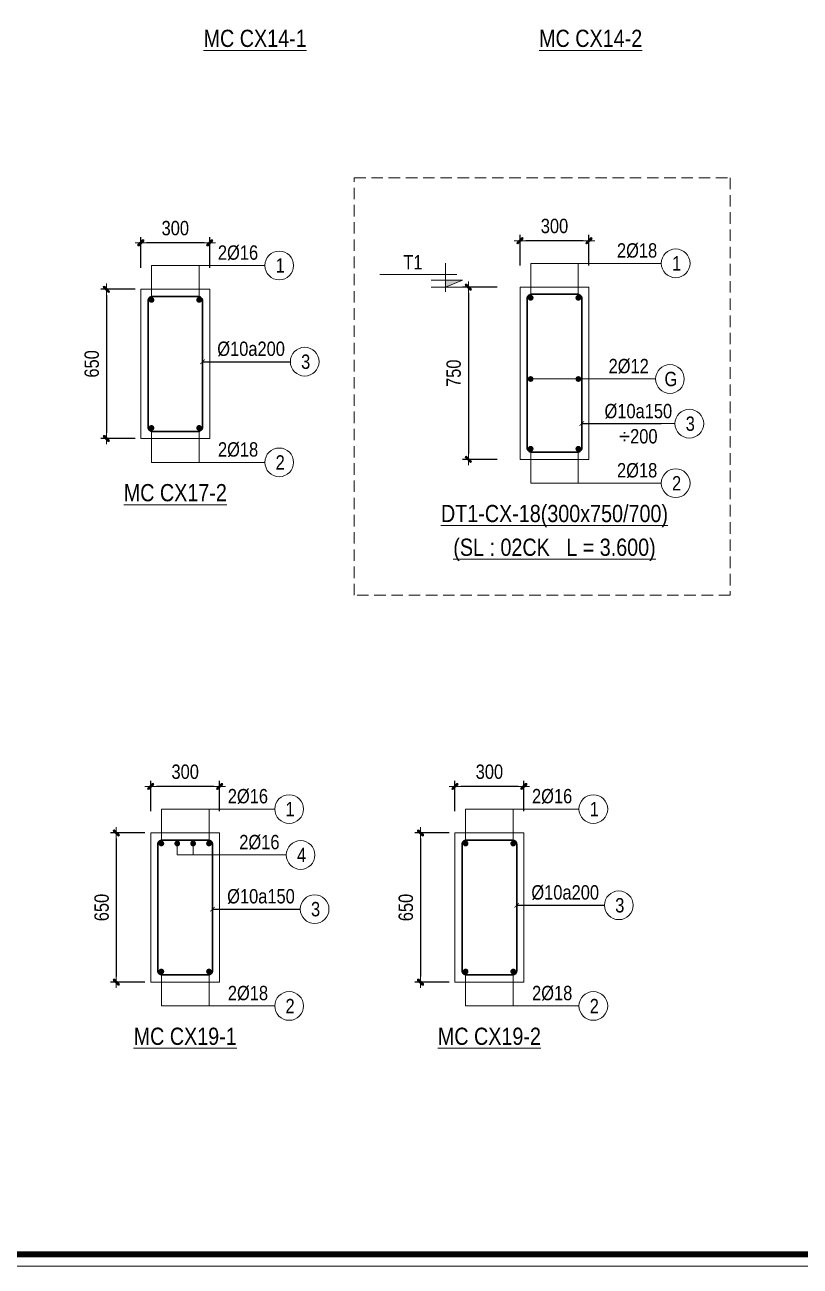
# Model space of a CAD drawing. Header units: millimetres. Extents: x 397144 to 8960116, y 345581 to 674207.
# Drawn here: x 4946285 to 4949661, y 602485 to 607892 of the extents above; entities that cross this region are included whole.
import ezdxf
from ezdxf.enums import TextEntityAlignment as Align
from ezdxf.xclip import XClip

# ---------------------------------------------------------------- set-up
doc = ezdxf.new("R2010")
doc.units = ezdxf.units.MM
doc.header["$XCLIPFRAME"] = 0
doc.header["$PDSIZE"] = -10
doc.linetypes.add('HIDDEN', pattern=[0.375, 0.25, -0.125])
doc.layers.get('0').update_dxf_attribs({"linetype": 'CONTINUOUS'})
doc.layers.get('Defpoints').update_dxf_attribs({"color": 12, "linetype": 'CONTINUOUS'})
for name, color, linetype, lineweight in [('CDAI', 8, 'CONTINUOUS', 30), ('CTHEP', 2, 'CONTINUOUS', 50), ('DBAO', 3, 'CONTINUOUS', 20), ('DGIONG', 4, 'CONTINUOUS', 13), ('KTH', 150, 'CONTINUOUS', 5), ('Net khuat', 8, 'HIDDEN', 13), ('STICK', 1, 'CONTINUOUS', 9), ('TEXT', 7, 'CONTINUOUS', 15)]:
    doc.layers.add(name, color=color, linetype=linetype, lineweight=lineweight)
doc.layers.add('HATCH', color=7, linetype='CONTINUOUS', lineweight=5, true_color=0x2491ff)
doc.styles.add('Star-HelCon', font='VHELVCN_0.TTF')
doc.styles.add('TTP-HelCon', font='VHELVCN_0.TTF')
doc.styles.add('VNI-HELVE-CONDENSE', font='VHELVCN_0.TTF')
doc.dimstyles.new('kc-25', dxfattribs={"dimtxt": 62.5, "dimasz": 20, "dimexe": 20, "dimexo": 50, "dimgap": 25, "dimtad": 3, "dimdec": 0, "dimzin": 0, "dimdsep": 46, "dimtxsty": 'VNI-HELVE-CONDENSE', "dimblk": 'DIM', "dimcen": 2.5, "dimclrd": 256, "dimclre": 154, "dimclrt": 7, "dimaunit": 1, "dimadec": 0, "dimazin": 0, "dimtfac": 1, "dimtdec": 0, "dimtix": 1, "dimtmove": 0, "dimatfit": 3, "dimldrblk": 'DOT', "dimfxl": 1, "dimtolj": 1, "dimtzin": 0, "dimarcsym": 0})
doc.dimstyles.new('TTP-25', dxfattribs={"dimscale": 25, "dimtxt": 2.5, "dimasz": 1, "dimexe": 1, "dimexo": 1, "dimgap": 0.09, "dimtad": 0, "dimdec": 4, "dimrnd": 5, "dimzin": 9, "dimdsep": 46, "dimtxsty": 'TTP-HelCon', "dimblk": 'Stick1', "dimcen": 0.09, "dimdle": 1.5, "dimclrd": 256, "dimclre": 256, "dimclrt": 7, "dimadec": 0, "dimazin": 0, "dimtfac": 1, "dimtdec": 4, "dimtmove": 0, "dimatfit": 3, "dimldrblk": '_ArchTick1', "dimfxl": 1, "dimtvp": 1, "dimtolj": 1, "dimtzin": 0, "dimarcsym": 0})

# ---------------------------------------------------------------- blocks, each defined once
blk = doc.blocks.new('Stick1')
at = {"layer": 'STICK'}
h = blk.add_hatch(color=256, dxfattribs=at)
edge = h.paths.add_edge_path()
edge.add_line((0.3, 0.5), (-0.5, -0.3))
edge.add_arc((-0.4, -0.4), 0.141, 135, 315)
edge.add_line((-0.3, -0.5), (0.5, 0.3))
edge.add_arc((0.4, 0.4), 0.141, 315, 495)
blk.add_line((1, 0), (-1, 0), dxfattribs=at)
blk.add_lwpolyline([(0.3, 0.5), (-0.5, -0.3, 1), (-0.3, -0.5), (0.5, 0.3, 1), (0.3, 0.5, 1)], format="xyb", dxfattribs=at)
blk = doc.blocks.new('*D626')
at = {"layer": 'Defpoints', "color": 0, "ltscale": 500, "transparency": 16777216}
for p in [(4948441, 606951.3), (4948441, 606818.1), (4948741, 606818.1)]:
    blk.add_point(p, dxfattribs=at)
at = {"layer": 'KTH', "lineweight": -2, "ltscale": 500, "transparency": 16777216}
for p, q in [((4948441, 606843.1), (4948441, 606976.3)), ((4948716, 606951.3), (4948466, 606951.3)), ((4948741, 606843.1), (4948741, 606976.3))]:
    blk.add_line(p, q, dxfattribs=at)
at = {"layer": 'KTH', "lineweight": -2, "ltscale": 500, "transparency": 16777216, "xscale": 25, "yscale": 25, "zscale": 25, "rotation": 180}
blk.add_blockref('Stick1', (4948441, 606951.3), dxfattribs=at)
at = {"layer": 'KTH', "lineweight": -2, "ltscale": 500, "transparency": 16777216, "xscale": 25, "yscale": 25, "zscale": 25}
blk.add_blockref('Stick1', (4948741, 606951.3), dxfattribs=at)
at = {"layer": 'KTH', "color": 7, "ltscale": 500, "transparency": 16777216, "insert": (4948591, 607015.2), "char_height": 62.5, "attachment_point": 5, "style": 'TTP-HelCon'}
blk.add_mtext('\\A1;300', dxfattribs=at)
blk = doc.blocks.new('_ArchTick1')
at = {"color": 0, "const_width": 3.81}
blk.add_lwpolyline([(-12.7, -12.7), (12.7, 12.7)], dxfattribs=at)
blk = doc.blocks.new('*D627')
at = {"layer": 'Defpoints', "color": 0, "ltscale": 500, "transparency": 16777216}
for p in [(4948365.9, 606749.1), (4948216, 605999.1), (4948365.9, 605999.1)]:
    blk.add_point(p, dxfattribs=at)
at = {"layer": 'KTH', "lineweight": -2, "ltscale": 500, "transparency": 16777216}
for p, q in [((4948340.9, 606749.1), (4948191, 606749.1)), ((4948216, 606724.1), (4948216, 606024.1)), ((4948340.9, 605999.1), (4948191, 605999.1))]:
    blk.add_line(p, q, dxfattribs=at)
at = {"layer": 'KTH', "lineweight": -2, "ltscale": 500, "transparency": 16777216, "xscale": 25, "yscale": 25, "zscale": 25}
for p, rotation in [((4948216, 606749.1), 90), ((4948216, 605999.1), 270)]:
    blk.add_blockref('Stick1', p, dxfattribs=dict(at, rotation=rotation))
at = {"layer": 'KTH', "color": 7, "ltscale": 500, "transparency": 16777216, "insert": (4948152.2, 606374.1), "char_height": 62.5, "attachment_point": 5, "rotation": 90, "style": 'TTP-HelCon'}
blk.add_mtext('\\A1;750', dxfattribs=at)
blk = doc.blocks.new('CODE')
at = {"layer": 'DBAO'}
for p, q in [((-112.5, 55), (223.6, 55)), ((-62.5, -20), (-62.5, 105)), ((-62.5, 0), (-137.5, 30)), ((-137.5, 30), (0, 30)), ((-137.5, 0), (0, 0))]:
    blk.add_line(p, q, dxfattribs=at)
at = {"layer": 'HATCH', "color": 1}
blk.add_solid([(-62.5, 0), (-137.5, 30), (-62.5, 30)], dxfattribs=at)
blk = doc.blocks.new('DIM')
h = blk.add_hatch(color=1)
h.paths.add_polyline_path([(0.49, 0.29, 1), (0.29, 0.49), (-0.19, 0), (0.19, 0)])
h.paths.add_polyline_path([(0.19, 0), (-0.19, 0), (-0.49, -0.29, 1), (-0.29, -0.49)])
at = {"color": 9}
for p, q in [((-0.19, 0), (-1.5, 0)), ((0.19, 0), (1.5, 0))]:
    blk.add_line(p, q, dxfattribs=at)
at = {"color": 1}
for p, q in [((-0.49, -0.29), (0.29, 0.49)), ((-0.29, -0.49), (0.49, 0.29)), ((-0.19, 0), (0.19, 0))]:
    blk.add_line(p, q, dxfattribs=at)
blk.add_arc((-0.39, -0.39), 0.138, 135, 315, dxfattribs=at)
blk = doc.blocks.new('CHG_XX_Khung ten')
blk.add_lwpolyline([(15, 579), (826, 579), (826, 15), (15, 15)], close=True)
at = {"color": 4, "linetype": 'Continuous', "const_width": 1}
blk.add_lwpolyline([(17, 577), (824, 577), (824, 17), (17, 17)], close=True, dxfattribs=at)
blk = doc.blocks.new('*D1109')
at = {"layer": 'Defpoints', "color": 0, "ltscale": 500, "transparency": 16777216}
for p in [(4946790, 606942.1), (4946790, 606808.8), (4947090, 606808.8)]:
    blk.add_point(p, dxfattribs=at)
at = {"layer": 'KTH', "lineweight": -2, "ltscale": 500, "transparency": 16777216}
for p, q in [((4946790, 606833.8), (4946790, 606967.1)), ((4947065, 606942.1), (4946815, 606942.1)), ((4947090, 606833.8), (4947090, 606967.1))]:
    blk.add_line(p, q, dxfattribs=at)
at = {"layer": 'KTH', "lineweight": -2, "ltscale": 500, "transparency": 16777216, "xscale": 25, "yscale": 25, "zscale": 25, "rotation": 180}
blk.add_blockref('Stick1', (4946790, 606942.1), dxfattribs=at)
at = {"layer": 'KTH', "lineweight": -2, "ltscale": 500, "transparency": 16777216, "xscale": 25, "yscale": 25, "zscale": 25}
blk.add_blockref('Stick1', (4947090, 606942.1), dxfattribs=at)
at = {"layer": 'KTH', "color": 7, "ltscale": 500, "transparency": 16777216, "insert": (4946940, 607005.9), "char_height": 62.5, "attachment_point": 5, "style": 'TTP-HelCon'}
blk.add_mtext('\\A1;300', dxfattribs=at)
blk = doc.blocks.new('*D1110')
at = {"layer": 'Defpoints', "color": 0, "ltscale": 500, "transparency": 16777216}
for p in [(4946790, 606739.8), (4946640.2, 606089.8), (4946790, 606089.8)]:
    blk.add_point(p, dxfattribs=at)
at = {"layer": 'KTH', "lineweight": -2, "ltscale": 500, "transparency": 16777216}
for p, q in [((4946765, 606739.8), (4946615.2, 606739.8)), ((4946640.2, 606714.8), (4946640.2, 606114.8)), ((4946765, 606089.8), (4946615.2, 606089.8))]:
    blk.add_line(p, q, dxfattribs=at)
at = {"layer": 'KTH', "lineweight": -2, "ltscale": 500, "transparency": 16777216, "xscale": 25, "yscale": 25, "zscale": 25}
for p, rotation in [((4946640.2, 606739.8), 90), ((4946640.2, 606089.8), 270)]:
    blk.add_blockref('Stick1', p, dxfattribs=dict(at, rotation=rotation))
at = {"layer": 'KTH', "color": 7, "ltscale": 500, "transparency": 16777216, "insert": (4946576.4, 606414.8), "char_height": 62.5, "attachment_point": 5, "rotation": 90, "style": 'TTP-HelCon'}
blk.add_mtext('\\A1;650', dxfattribs=at)
blk = doc.blocks.new('*D1580')
at = {"layer": 'Defpoints', "color": 0, "transparency": 16777216}
for p in [(5065356.6, 546114.4), (5075456.6, 546114.4), (5075456.6, 545916.4)]:
    blk.add_point(p, dxfattribs=at)
at = {"layer": 'KTH', "lineweight": -2, "transparency": 16777216}
for p, q in [((5065356.6, 546089.4), (5065356.6, 545891.4)), ((5075456.6, 546089.4), (5075456.6, 545891.4)), ((5065381.6, 545916.4), (5075431.6, 545916.4))]:
    blk.add_line(p, q, dxfattribs=at)
at = {"layer": 'KTH', "lineweight": -2, "transparency": 16777216, "xscale": 25, "yscale": 25, "zscale": 25, "rotation": 180}
blk.add_blockref('Stick1', (5065356.6, 545916.4), dxfattribs=at)
at = {"layer": 'KTH', "lineweight": -2, "transparency": 16777216, "xscale": 25, "yscale": 25, "zscale": 25}
blk.add_blockref('Stick1', (5075456.6, 545916.4), dxfattribs=at)
at = {"layer": 'KTH', "color": 7, "transparency": 16777216, "insert": (5070406.6, 545980.3), "char_height": 62.5, "attachment_point": 5, "style": 'TTP-HelCon'}
blk.add_mtext('\\A1;10100', dxfattribs=at)
blk = doc.blocks.new('*D1582')
at = {"layer": 'Defpoints', "color": 0, "transparency": 16777216}
for p in [(5091456.6, 546114.4), (5081956.6, 546013.3), (5091456.6, 545916.4)]:
    blk.add_point(p, dxfattribs=at)
at = {"layer": 'KTH', "lineweight": -2, "transparency": 16777216}
for p, q in [((5091456.6, 546089.4), (5091456.6, 545891.4)), ((5081956.6, 545988.3), (5081956.6, 545891.4)), ((5081981.6, 545916.4), (5091431.6, 545916.4))]:
    blk.add_line(p, q, dxfattribs=at)
at = {"layer": 'KTH', "lineweight": -2, "transparency": 16777216, "xscale": 25, "yscale": 25, "zscale": 25, "rotation": 180}
blk.add_blockref('Stick1', (5081956.6, 545916.4), dxfattribs=at)
at = {"layer": 'KTH', "lineweight": -2, "transparency": 16777216, "xscale": 25, "yscale": 25, "zscale": 25}
blk.add_blockref('Stick1', (5091456.6, 545916.4), dxfattribs=at)
at = {"layer": 'KTH', "color": 7, "transparency": 16777216, "insert": (5086706.6, 545980.3), "char_height": 62.5, "attachment_point": 5, "style": 'TTP-HelCon'}
blk.add_mtext('\\A1;9500', dxfattribs=at)
blk = doc.blocks.new('CX28')
at = {"layer": 'CTHEP'}
blk.add_line((5053030.18222, 532731.7149), (5097531.87558, 532731.66677), dxfattribs=at)
for points in [[(5097715.24036, 532412.46726), (5097715.24036, 533040.65447), (5052876.45717, 533040.71921), (5052876.45717, 532414.45672)], [(5052911.67392, 532795.12013), (5052911.67392, 532418.73006), (5052911.67392, 532418.73006), (5053145.32759, 532418.707), (5068846.45578, 532418.67871), (5069420.50128, 532418.67683), (5097679.69928, 532418.65468), (5097679.69928, 532941.5302)]]:
    blk.add_lwpolyline(points, dxfattribs=at)
at = {"layer": 'Net khuat', "ltscale": 200}
blk.add_lwpolyline([(5052846.45717, 532849.73002), (5097745.24037, 532849.73002)], dxfattribs=at)
blk = doc.blocks.new('*D8514')
at = {"layer": 'Defpoints', "color": 0, "ltscale": 500, "transparency": 16777216}
for p in [(4946833.1, 604574.5), (4946833.1, 604441.3), (4947133.1, 604441.3)]:
    blk.add_point(p, dxfattribs=at)
at = {"layer": 'KTH', "lineweight": -2, "ltscale": 500, "transparency": 16777216}
for p, q in [((4946833.1, 604466.3), (4946833.1, 604599.5)), ((4947108.1, 604574.5), (4946858.1, 604574.5)), ((4947133.1, 604466.3), (4947133.1, 604599.5))]:
    blk.add_line(p, q, dxfattribs=at)
at = {"layer": 'KTH', "lineweight": -2, "ltscale": 500, "transparency": 16777216, "xscale": 25, "yscale": 25, "zscale": 25, "rotation": 180}
blk.add_blockref('Stick1', (4946833.1, 604574.5), dxfattribs=at)
at = {"layer": 'KTH', "lineweight": -2, "ltscale": 500, "transparency": 16777216, "xscale": 25, "yscale": 25, "zscale": 25}
blk.add_blockref('Stick1', (4947133.1, 604574.5), dxfattribs=at)
at = {"layer": 'KTH', "color": 7, "ltscale": 500, "transparency": 16777216, "insert": (4946983.1, 604638.3), "char_height": 62.5, "attachment_point": 5, "style": 'TTP-HelCon'}
blk.add_mtext('\\A1;300', dxfattribs=at)
blk = doc.blocks.new('*D8515')
at = {"layer": 'Defpoints', "color": 0, "ltscale": 500, "transparency": 16777216}
for p in [(4946833.1, 604372.2), (4946683.2, 603722.2), (4946833.1, 603722.2)]:
    blk.add_point(p, dxfattribs=at)
at = {"layer": 'KTH', "lineweight": -2, "ltscale": 500, "transparency": 16777216}
for p, q in [((4946808.1, 604372.2), (4946658.2, 604372.2)), ((4946683.2, 604347.2), (4946683.2, 603747.2)), ((4946808.1, 603722.2), (4946658.2, 603722.2))]:
    blk.add_line(p, q, dxfattribs=at)
at = {"layer": 'KTH', "lineweight": -2, "ltscale": 500, "transparency": 16777216, "xscale": 25, "yscale": 25, "zscale": 25}
for p, rotation in [((4946683.2, 604372.2), 90), ((4946683.2, 603722.2), 270)]:
    blk.add_blockref('Stick1', p, dxfattribs=dict(at, rotation=rotation))
at = {"layer": 'KTH', "color": 7, "ltscale": 500, "transparency": 16777216, "insert": (4946619.4, 604047.2), "char_height": 62.5, "attachment_point": 5, "rotation": 90, "style": 'TTP-HelCon'}
blk.add_mtext('\\A1;650', dxfattribs=at)
blk = doc.blocks.new('*D8516')
at = {"layer": 'Defpoints', "color": 0, "ltscale": 500, "transparency": 16777216}
for p in [(4948157.6, 604574.5), (4948157.6, 604441.3), (4948457.6, 604441.3)]:
    blk.add_point(p, dxfattribs=at)
at = {"layer": 'KTH', "lineweight": -2, "ltscale": 500, "transparency": 16777216}
for p, q in [((4948157.6, 604466.3), (4948157.6, 604599.5)), ((4948432.6, 604574.5), (4948182.6, 604574.5)), ((4948457.6, 604466.3), (4948457.6, 604599.5))]:
    blk.add_line(p, q, dxfattribs=at)
at = {"layer": 'KTH', "lineweight": -2, "ltscale": 500, "transparency": 16777216, "xscale": 25, "yscale": 25, "zscale": 25, "rotation": 180}
blk.add_blockref('Stick1', (4948157.6, 604574.5), dxfattribs=at)
at = {"layer": 'KTH', "lineweight": -2, "ltscale": 500, "transparency": 16777216, "xscale": 25, "yscale": 25, "zscale": 25}
blk.add_blockref('Stick1', (4948457.6, 604574.5), dxfattribs=at)
at = {"layer": 'KTH', "color": 7, "ltscale": 500, "transparency": 16777216, "insert": (4948307.6, 604638.3), "char_height": 62.5, "attachment_point": 5, "style": 'TTP-HelCon'}
blk.add_mtext('\\A1;300', dxfattribs=at)
blk = doc.blocks.new('*D8517')
at = {"layer": 'Defpoints', "color": 0, "ltscale": 500, "transparency": 16777216}
for p in [(4948157.6, 604372.2), (4948007.7, 603722.2), (4948157.6, 603722.2)]:
    blk.add_point(p, dxfattribs=at)
at = {"layer": 'KTH', "lineweight": -2, "ltscale": 500, "transparency": 16777216}
for p, q in [((4948132.6, 604372.2), (4947982.7, 604372.2)), ((4948007.7, 604347.2), (4948007.7, 603747.2)), ((4948132.6, 603722.2), (4947982.7, 603722.2))]:
    blk.add_line(p, q, dxfattribs=at)
at = {"layer": 'KTH', "lineweight": -2, "ltscale": 500, "transparency": 16777216, "xscale": 25, "yscale": 25, "zscale": 25}
for p, rotation in [((4948007.7, 604372.2), 90), ((4948007.7, 603722.2), 270)]:
    blk.add_blockref('Stick1', p, dxfattribs=dict(at, rotation=rotation))
at = {"layer": 'KTH', "color": 7, "ltscale": 500, "transparency": 16777216, "insert": (4947943.9, 604047.2), "char_height": 62.5, "attachment_point": 5, "rotation": 90, "style": 'TTP-HelCon'}
blk.add_mtext('\\A1;650', dxfattribs=at)
blk = doc.blocks.new('CX26')
at = {"layer": 'CTHEP'}
blk.add_line((5058990.32788, 546786.46273), (5097842.02123, 546786.41461), dxfattribs=at)
for points in [[(5098025.38601, 546467.2151), (5098025.38601, 547095.40231), (5058836.60282, 547095.46705), (5058836.60282, 546469.20456)], [(5058871.81958, 546849.86797), (5058871.81958, 546473.47789), (5058871.81958, 546473.47789), (5059405.47064, 546473.45484), (5065606.60282, 546473.42655), (5066180.64833, 546473.42466), (5097991.31059, 546473.40252), (5097991.31059, 546996.27803)]]:
    blk.add_lwpolyline(points, dxfattribs=at)
at = {"layer": 'DBAO'}
for points in [[(5090956.60421, 546434.3673), (5098055.38602, 546434.35991), (5098055.38602, 547134.35662), (5065754.50907, 547134.40146)], [(5066206.60421, 546434.39867), (5074806.60282, 546434.38891)], [(5082206.60421, 546434.37763), (5090356.60281, 546434.36806)]]:
    blk.add_lwpolyline(points, dxfattribs=at)
at = {"layer": 'Net khuat', "ltscale": 200}
blk.add_lwpolyline([(5058806.60282, 546904.47786), (5098055.38602, 546904.47786)], dxfattribs=at)
at = {"layer": 'KTH'}
for base, p1, p2, picture, middle in [((5075456.60281, 545916.41758), (5065356.60281, 546114.40058), (5075456.60281, 546114.40058), '*D1580', (5070406.60281, 545980.25091)), ((5091456.60281, 545916.41758), (5081956.60281, 546013.26876), (5091456.60281, 546114.40058), '*D1582', (5086706.60281, 545980.25091))]:
    dim = blk.add_linear_dim(base=base, p1=p1, p2=p2, angle=180, dimstyle='TTP-25', override={"dimtmove": 1}, dxfattribs=at)
    dim.commit()
    dim.dimension.update_dxf_attribs({"geometry": picture, "text_midpoint": middle})

msp = doc.modelspace()

# ---------------------------------------------------------------- linework, layer by layer
at = {"layer": 'CDAI'}
msp.add_lwpolyline([(4948491.01454, 606717.83581), (4948691.01454, 606717.83581, -0.4142135624), (4948709.76454, 606699.08581), (4948709.76454, 606049.08581, -0.4142135624), (4948691.01454, 606030.33581), (4948491.01454, 606030.33581, -0.4142135624), (4948472.26454, 606049.08581), (4948472.26454, 606699.08581, -0.4142135624)], format="xyb", close=True, dxfattribs=at)
at = {"layer": 'CTHEP', "const_width": 12.5}
for points in [[(4948481.01454, 606702.83581, 1), (4948493.51454, 606702.83581, 1)], [(4948688.51454, 606702.83581, 1), (4948701.01454, 606702.83581, 1)], [(4948481.01454, 606349.08581, 1), (4948493.51454, 606349.08581, 1)], [(4948688.51454, 606349.08581, 1), (4948701.01454, 606349.08581, 1)], [(4948481.01454, 606045.33581, 1), (4948493.51454, 606045.33581, 1)], [(4948688.51454, 606045.33581, 1), (4948701.01454, 606045.33581, 1)]]:
    msp.add_lwpolyline(points, format="xyb", close=True, dxfattribs=at)
at = {"layer": 'DBAO', "flags": 128}
for points in [[(4948741.01454, 606749.08581), (4948741.01454, 605999.08581), (4948441.01454, 605999.08581), (4948441.01454, 606749.08581)], [(4948441.01454, 606749.08581), (4948741.01454, 606749.08581)]]:
    msp.add_lwpolyline(points, dxfattribs=at)
at = {"layer": 'DGIONG'}
for p, q in [((4948487.26454, 606702.83581), (4948487.26454, 606852.83581)), ((4948487.26454, 606852.83581), (4949056.01454, 606852.83581)), ((4948694.76454, 606702.83581), (4948694.76454, 606852.83581)), ((4948487.26454, 606349.08581), (4949031.01454, 606349.08581)), ((4948709.76454, 606154.55706), (4949115.51454, 606154.55706)), ((4948487.26454, 605895.33581), (4948487.26454, 606045.33581)), ((4948694.76454, 605895.33581), (4948694.76454, 606045.33581)), ((4948487.26454, 605895.33581), (4949056.01454, 605895.33581))]:
    msp.add_line(p, q, dxfattribs=at)
for centre in [(4949118.51454, 606852.83581), (4949093.51454, 606349.08581), (4949178.01454, 606154.55706), (4949118.51454, 605895.33581)]:
    msp.add_circle(centre, 62.5, dxfattribs=at)

# ---------------------------------------------------------------- block references
at = {"layer": 'DBAO'}
ref = msp.add_blockref('CX26', (-120320.37871, 60785.45379), dxfattribs=at)
XClip(ref).set_block_clipping_path([(5074603.142418419, 545492.2473826082), (5091611.0635461612, 547795.0708696508)])
ref = msp.add_blockref('CX26', (-135878.29327, 58168.15446), dxfattribs=at)
XClip(ref).set_block_clipping_path([(5090171.0336859869, 545477.3242874676), (5098160.3624165934, 547795.0708696508)])
ref = msp.add_blockref('CX28', (-105064.3371, 71864.5285), dxfattribs=at)
XClip(ref).set_block_clipping_path([(5081149.0594110629, 531411.0019548647), (5097865.1793135181, 533729.3399608198)])
at = {"layer": 'KTH', "linetype": 'Continuous', "xscale": -1}
msp.add_blockref('CODE', (4948053.52798, 606749.08581), dxfattribs=at)

# ---------------------------------------------------------------- texts
at = {"layer": 'TEXT', "style": 'TTP-HelCon'}
for s, height, p in [('2Þ18', 62.5, (4948950.51454, 606877.83581)), ('Þ10a150', 62.5, (4948956.01454, 606178.05706)), ('÷200', 62.5, (4948956.01454, 606068.30706)), ('2Þ18', 62.5, (4948950.77988, 605920.33581)), ('%%UDT1-CX-18(300x750/700)', 75, (4948591.01454, 605725.79228)), ('%%U(SL : 02CK   L = 3.600)', 75, (4948591.01454, 605578.89768))]:
    msp.add_text(s, height=height, dxfattribs=at).set_placement(p, align=Align.CENTER)
msp.add_text('T1    ', height=62.5, dxfattribs=at).set_placement((4948095.79465, 606826.08081), align=Align.RIGHT)
at = {"layer": 'TEXT', "style": 'Star-HelCon'}
for s, p in [('1', (4949122.6812, 606852.83581)), ('G', (4949097.6812, 606349.08581)), ('3', (4949182.1812, 606154.55706)), ('2', (4949122.6812, 605895.33581))]:
    msp.add_text(s, height=62.5, dxfattribs=at).set_placement(p, align=Align.MIDDLE)
at = {"layer": 'TEXT', "style": 'TTP-HelCon'}
msp.add_text('2Þ12', height=62.5, dxfattribs=at).set_placement((4948826.47287, 606374.08581))

# ---------------------------------------------------------------- dimensions: what is measured, and where the dimension line sits
at = {"layer": 'KTH', "ltscale": 500}
dim = msp.add_linear_dim(base=(4948441.01454, 606951.33581), p1=(4948741.01454, 606818.09776), p2=(4948441.01454, 606818.09776), dimstyle='TTP-25', override={"dimtxsty": 'TTP-HelCon'}, dxfattribs=at)
dim.commit()
dim.dimension.update_dxf_attribs({"geometry": '*D626', "text_midpoint": (4948591.01454, 607015.16915)})
dim = msp.add_linear_dim(base=(4948216.02798, 605999.08581), p1=(4948365.8608, 606749.08581), p2=(4948365.8608, 605999.08581), angle=90, dimstyle='TTP-25', override={"dimtxsty": 'TTP-HelCon'}, dxfattribs=at)
dim.commit()
dim.dimension.update_dxf_attribs({"geometry": '*D627', "text_midpoint": (4948152.19465, 606374.08581)})

# ---------------------------------------------------------------- leaders
at = {"layer": 'DGIONG'}
msp.add_leader([(4948709.76454, 606154.55706), (4949055.69499, 606154.55706)], dimstyle='kc-25', override={"dimtad": 0, "dimldrblk": 'ArchTick', "dimfxl": 100, "dimarcsym": 1}, dxfattribs=at)

# ---------------------------------------------------------------- next in the draw order: block references
at = {"layer": 'KTH', "ltscale": 0.8, "xscale": 25.92478421702978, "yscale": 25.92478421702978, "zscale": 25.92478421702978}
msp.add_blockref('CHG_XX_Khung ten', (4931850.59969, 602096.26671), dxfattribs=at)

# ---------------------------------------------------------------- next in the draw order: linework, layer by layer
at = {"layer": 'CDAI'}
for points in [[(4946840.02956, 606708.55509), (4947040.02956, 606708.55509, -0.4142135624), (4947058.77956, 606689.80509), (4947058.77956, 606139.80509, -0.4142135624), (4947040.02956, 606121.05509), (4946840.02956, 606121.05509, -0.4142135624), (4946821.27956, 606139.80509), (4946821.27956, 606689.80509, -0.4142135624)], [(4946883.07869, 604340.98854), (4947083.07869, 604340.98854, -0.4142135624), (4947101.82869, 604322.23854), (4947101.82869, 603772.23854, -0.4142135624), (4947083.07869, 603753.48854), (4946883.07869, 603753.48854, -0.4142135624), (4946864.32869, 603772.23854), (4946864.32869, 604322.23854, -0.4142135624)], [(4948207.58205, 604340.98854), (4948407.58205, 604340.98854, -0.4142135624), (4948426.33205, 604322.23854), (4948426.33205, 603772.23854, -0.4142135624), (4948407.58205, 603753.48854), (4948207.58205, 603753.48854, -0.4142135624), (4948188.83205, 603772.23854), (4948188.83205, 604322.23854, -0.4142135624)]]:
    msp.add_lwpolyline(points, format="xyb", close=True, dxfattribs=at)
at = {"layer": 'CTHEP', "const_width": 12.5}
for points in [[(4946830.02956, 606693.55509, 1), (4946842.52956, 606693.55509, 1)], [(4947037.52956, 606693.55509, 1), (4947050.02956, 606693.55509, 1)], [(4946830.02956, 606136.05509, 1), (4946842.52956, 606136.05509, 1)], [(4947037.52956, 606136.05509, 1), (4947050.02956, 606136.05509, 1)], [(4946873.07869, 604325.98854, 1), (4946885.57869, 604325.98854, 1)], [(4946942.24536, 604325.98854, 1), (4946954.74536, 604325.98854, 1)], [(4947011.41203, 604325.98854, 1), (4947023.91203, 604325.98854, 1)], [(4947080.57869, 604325.98854, 1), (4947093.07869, 604325.98854, 1)], [(4948197.58205, 604325.98854, 1), (4948210.08205, 604325.98854, 1)], [(4948405.08205, 604325.98854, 1), (4948417.58205, 604325.98854, 1)], [(4946873.07869, 603768.48854, 1), (4946885.57869, 603768.48854, 1)], [(4947080.57869, 603768.48854, 1), (4947093.07869, 603768.48854, 1)], [(4948197.58205, 603768.48854, 1), (4948210.08205, 603768.48854, 1)], [(4948405.08205, 603768.48854, 1), (4948417.58205, 603768.48854, 1)]]:
    msp.add_lwpolyline(points, format="xyb", close=True, dxfattribs=at)
at = {"layer": 'DBAO', "flags": 128}
for points in [[(4946790.02956, 606739.80509), (4947090.02956, 606739.80509)], [(4947090.02956, 606739.80509), (4947090.02956, 606089.80509), (4946790.02956, 606089.80509), (4946790.02956, 606739.80509)], [(4946833.07869, 604372.23854), (4947133.07869, 604372.23854)], [(4947133.07869, 604372.23854), (4947133.07869, 603722.23854), (4946833.07869, 603722.23854), (4946833.07869, 604372.23854)], [(4948157.58205, 604372.23854), (4948457.58205, 604372.23854)], [(4948457.58205, 604372.23854), (4948457.58205, 603722.23854), (4948157.58205, 603722.23854), (4948157.58205, 604372.23854)]]:
    msp.add_lwpolyline(points, dxfattribs=at)
at = {"layer": 'DGIONG'}
for p, q in [((4946836.27956, 606693.55509), (4946836.27956, 606843.55509)), ((4946836.27956, 606843.55509), (4947330.02956, 606843.55509)), ((4947043.77956, 606693.55509), (4947043.77956, 606843.55509)), ((4946836.27956, 605986.05509), (4946836.27956, 606136.05509)), ((4947043.77956, 605986.05509), (4947043.77956, 606136.05509)), ((4946836.27956, 605986.05509), (4947330.02956, 605986.05509)), ((4946879.32869, 604325.98854), (4946879.32869, 604475.98854)), ((4946879.32869, 604475.98854), (4947373.07869, 604475.98854)), ((4947086.82869, 604325.98854), (4947086.82869, 604475.98854)), ((4948203.83205, 604325.98854), (4948203.83205, 604475.98854)), ((4948203.83205, 604475.98854), (4948697.58205, 604475.98854)), ((4948411.33205, 604325.98854), (4948411.33205, 604475.98854)), ((4946948.49536, 604325.98854), (4946948.49536, 604275.98854)), ((4947017.66203, 604325.98854), (4947017.66203, 604275.98854)), ((4946948.49536, 604275.98854), (4947423.07869, 604275.98854)), ((4946879.32869, 603618.48854), (4946879.32869, 603768.48854)), ((4947086.82869, 603618.48854), (4947086.82869, 603768.48854)), ((4948203.83205, 603618.48854), (4948203.83205, 603768.48854)), ((4948411.33205, 603618.48854), (4948411.33205, 603768.48854)), ((4946879.32869, 603618.48854), (4947373.07869, 603618.48854)), ((4948203.83205, 603618.48854), (4948697.58205, 603618.48854))]:
    msp.add_line(p, q, dxfattribs=at)
for centre in [(4947392.52956, 606843.55509), (4947503.53067, 606424.49613), (4947392.52956, 605986.05509), (4947435.57869, 604475.98854), (4948760.08205, 604475.98854), (4947485.57869, 604275.98854), (4947546.5798, 604040.09058), (4948871.08316, 604056.92958), (4947435.57869, 603618.48854), (4948760.08205, 603618.48854)]:
    msp.add_circle(centre, 62.5, dxfattribs=at)
at = {"layer": 'Net khuat', "ltscale": 200}
msp.add_lwpolyline([(4947718.99529, 607225.38722), (4949356.29015, 607225.38722), (4949356.29015, 605407.09507), (4947718.99529, 605407.09507)], close=True, dxfattribs=at)

# ---------------------------------------------------------------- next in the draw order: texts
at = {"layer": 'TEXT', "style": 'TTP-HelCon'}
for s, p in [('%%UMC CX14-1', (4947287.59149, 607795.27562)), ('%%UMC CX14-2', (4948748.41892, 607795.27562)), ('%%UMC CX17-2', (4946940.02956, 605816.51155)), ('%%UMC CX19-1', (4946983.07869, 603448.945)), ('%%UMC CX19-2', (4948307.58205, 603448.945))]:
    msp.add_text(s, height=75, dxfattribs=at).set_placement(p, align=Align.CENTER)
for s, p in [('2Þ16', (4947125.4879, 606868.55509)), ('Þ10a200', (4947122.71377, 606449.49613)), ('2Þ18', (4947125.75324, 606011.05509)), ('2Þ16', (4947168.53703, 604500.98854)), ('2Þ16', (4948493.04039, 604500.98854)), ('2Þ16', (4947218.53703, 604300.98854)), ('Þ10a150', (4947165.7629, 604065.09058)), ('Þ10a200', (4948490.26626, 604081.92958)), ('2Þ18', (4947168.80237, 603643.48854)), ('2Þ18', (4948493.30573, 603643.48854))]:
    msp.add_text(s, height=62.5, dxfattribs=at).set_placement(p)
at = {"layer": 'TEXT', "style": 'Star-HelCon'}
for s, p in [('1', (4947396.69623, 606843.55509)), ('3', (4947507.69733, 606424.49613)), ('2', (4947396.69623, 605986.05509)), ('1', (4947439.74536, 604475.98854)), ('1', (4948764.24872, 604475.98854)), ('4', (4947489.74536, 604275.98854)), ('3', (4947550.74646, 604040.09058)), ('3', (4948875.24982, 604056.92958)), ('2', (4947439.74536, 603618.48854)), ('2', (4948764.24872, 603618.48854))]:
    msp.add_text(s, height=62.5, dxfattribs=at).set_placement(p, align=Align.MIDDLE)

# ---------------------------------------------------------------- next in the draw order: dimensions: what is measured, and where the dimension line sits
at = {"layer": 'KTH', "ltscale": 500}
for base, p1, p2, picture, middle in [((4946790.02956, 606942.05509), (4947090.02956, 606808.81704), (4946790.02956, 606808.81704), '*D1109', (4946940.02956, 607005.88842)), ((4946833.07869, 604574.48854), (4947133.07869, 604441.25048), (4946833.07869, 604441.25048), '*D8514', (4946983.07869, 604638.32187)), ((4948157.58205, 604574.48854), (4948457.58205, 604441.25048), (4948157.58205, 604441.25048), '*D8516', (4948307.58205, 604638.32187))]:
    dim = msp.add_linear_dim(base=base, p1=p1, p2=p2, dimstyle='TTP-25', override={"dimtxsty": 'TTP-HelCon'}, dxfattribs=at)
    dim.commit()
    dim.dimension.update_dxf_attribs({"geometry": picture, "text_midpoint": middle})
for base, p1, p2, picture, middle in [((4946640.19675, 606089.80509), (4946790.02956, 606739.80509), (4946790.02956, 606089.80509), '*D1110', (4946576.36342, 606414.80509)), ((4946683.24588, 603722.23854), (4946833.07869, 604372.23854), (4946833.07869, 603722.23854), '*D8515', (4946619.41255, 604047.23854)), ((4948007.74924, 603722.23854), (4948157.58205, 604372.23854), (4948157.58205, 603722.23854), '*D8517', (4947943.91591, 604047.23854))]:
    dim = msp.add_linear_dim(base=base, p1=p1, p2=p2, angle=90, dimstyle='TTP-25', override={"dimtxsty": 'TTP-HelCon'}, dxfattribs=at)
    dim.commit()
    dim.dimension.update_dxf_attribs({"geometry": picture, "text_midpoint": middle})

# ---------------------------------------------------------------- next in the draw order: leaders
at = {"layer": 'DGIONG'}
for points in [[(4947058.77956, 606424.49613), (4947441.03067, 606424.49613)], [(4948426.33205, 604056.92958), (4948808.58316, 604056.92958)], [(4947101.82869, 604040.09058), (4947484.0798, 604040.09058)]]:
    msp.add_leader(points, dimstyle='kc-25', override={"dimtad": 0, "dimldrblk": 'ArchTick', "dimfxl": 100, "dimarcsym": 1}, dxfattribs=at)

doc.saveas('drawing.dxf')
